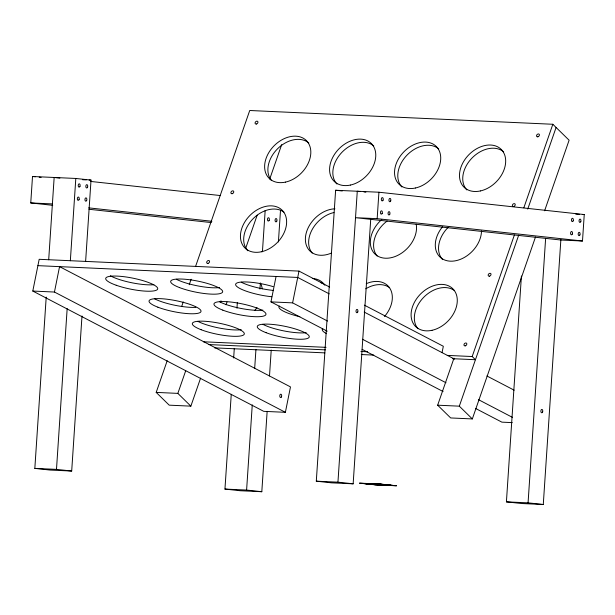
<?xml version="1.0" encoding="UTF-8"?>
<svg xmlns="http://www.w3.org/2000/svg" width="615" height="615" viewBox="0 0 615 615"><rect width="100%" height="100%" fill="white"/><g stroke="black" fill="none" stroke-linecap="round" stroke-linejoin="round"><path stroke-width="0.92" d="M52.713 205.325L30.75 202.935L32.51 176.49L75.806 178.458L91.02 180.11L85.616 261.452M81.995 316.002L71.694 471.036L50.046 470.052L34.832 468.392L46.21 297.091M48.693 259.768L54.158 177.474L59.886 178.096M71.694 471.036L56.488 469.376L67.166 308.607M70.341 260.752L75.806 178.458M267.148 411.327L261.813 491.716L240.157 490.732L224.952 489.079L231.248 394.33M233.662 357.968L234.292 348.398M236.967 308.207L237.344 302.465M261.813 491.716L246.6 490.055L252.258 404.885M254.671 368.523L255.948 349.382M259.953 289.088L260.329 283.354M262.428 251.766L265.165 210.622M269.501 375.919L271.223 350.081M278.403 241.941L280.502 210.361M370.699 219.693L353.156 483.821L331.508 482.837L316.302 481.184L335.621 190.258L378.925 192.226L584.25 214.558L582.49 241.011L560.842 240.027L355.516 217.687L377.164 218.671L582.49 241.011M353.156 483.821L337.95 482.168L357.277 191.242L360.136 191.549M377.164 218.671L378.925 192.226M560.88 239.412L543.276 504.5L521.628 503.516L506.414 501.863L521.42 276.012M543.276 504.5L528.07 502.847L545.613 238.72M285.383 412.319L54.451 292.04L59.555 266.633L290.488 386.904L285.383 412.319L263.727 411.335L32.795 291.056L39.183 259.299L298.998 271.1L329.563 287.021M327.203 331.17L270.961 301.88L276.066 276.466M327.549 321.061L292.609 302.864L298.998 271.1M442.054 352.626L443.33 346.268L364.372 305.148M181.679 306.47L183.247 301.934M189.236 284.699L191.127 279.248M195.539 266.549L249.728 110.5L552.839 124.268L569.106 140.22L544.598 210.799M200.605 378.094L190.858 406.146L169.21 405.162L156.195 392.401L167.195 360.728M190.858 406.146L177.85 393.385L185.699 370.76M226.059 304.794L226.996 302.08M245.539 248.691L257.162 215.204M269.731 179.011L281.678 144.625M535.488 237.044L472.328 418.93L450.672 417.946L437.657 405.193L454.001 358.138M452.417 358.676L475.441 359.721L472.189 356.531L514.401 234.961M523.857 207.739L552.839 124.268M472.328 418.93L459.313 406.169L518.699 235.145M527.739 209.115L556.091 127.459M374.812 484.805L381.254 484.136L396.46 485.788L374.812 484.805L359.598 483.152L381.254 484.136M82.548 179.726L86.308 179.895M89.137 180.026L91.02 180.11M575.778 214.174L579.545 214.343M582.367 214.474L584.25 214.558M30.75 202.935L52.398 203.919M37.907 265.649L297.721 277.45L329.248 293.87M32.795 291.056L54.451 292.04M270.961 301.88L292.609 302.864M203.327 341.779L326.05 347.352M208.4 344.546L325.427 349.866M360.92 351.473L367.632 351.78M447.251 355.401L472.189 356.531M214.535 347.867L324.843 352.879M361.297 354.532L373.766 355.101M156.195 392.401L177.85 393.385M437.657 405.193L459.313 406.169M512.249 422.62L501.894 422.151L475.48 408.398M34.832 468.392L56.488 469.376M316.302 481.184L337.95 482.168M363.404 483.559L385.052 484.543M367.209 483.974L388.857 484.958M371.006 484.389L392.662 485.373M224.952 489.079L246.6 490.055M506.414 501.863L528.07 502.847M376.895 484.297L374.773 484.236L376.641 484.466M377.741 484.351L371.445 484.051L381.323 484.674L376.38 484.359L377.887 484.405M378.179 484.528L379.678 484.574L378.725 484.466M377.441 484.236L384.621 484.889L376.895 484.589M359.598 483.152L396.46 485.788M363.926 191.965L365.871 192.18M335.621 190.258L342.278 190.981M90.451 181.417L220.331 195.547M32.51 176.49L35.37 176.797M39.191 177.212L41.105 177.42M88.691 207.862L211.891 221.269M89.006 209.269L211.245 222.569M375.842 483.89L391.048 485.543M370.43 483.644L385.636 485.296M365.01 483.398L380.224 485.051M364.188 312.066L454.516 359.114M486.896 375.98L514.163 390.179M362.489 339.257L445.998 382.753M478.378 399.612L512.464 417.37M362.143 349.366L443.092 391.532M366.248 283.676A26.514 19.265 -45.6 0 1 390.271 288.981A26.514 19.265 -45.6 0 1 384.529 316.487M365.71 288.835A26.514 19.265 -45.6 0 1 389.649 287.712M417.862 328.641A26.514 19.265 -45.6 0 1 423.52 297.499A26.514 19.265 -45.6 0 1 454.6 290.664M312.351 278.495A26.514 19.265 -45.6 0 1 324.858 285.26M320.93 282.731A26.514 19.265 -45.6 0 1 323.275 283.822M220.439 302.542A26.514 19.265 -45.6 0 1 220.993 300.796M247.76 250.743A26.514 19.265 -45.6 0 1 252.458 219.386A26.514 19.265 -45.6 0 1 283.938 212.137M312.159 253.057A26.514 19.265 -45.6 0 1 312.074 229.733A26.514 19.265 -45.6 0 1 333.922 212.544M377.11 256.009A26.514 19.265 -45.6 0 1 387.081 221.062M442.615 259.599A26.514 19.265 -45.6 0 1 448.112 227.412M271.4 180.426A26.514 19.265 -45.6 0 1 277.457 148.876A26.514 19.265 -45.6 0 1 308.784 142.98M336.905 184.016A26.514 19.265 -45.6 0 1 342.002 152.243A26.514 19.265 -45.6 0 1 373.743 145.932M401.864 186.968A26.514 19.265 -45.6 0 1 406.953 155.195A26.514 19.265 -45.6 0 1 438.695 148.876M466.816 189.92A26.514 19.265 -45.6 0 1 471.905 158.147A26.514 19.265 -45.6 0 1 503.647 151.828M481.491 230.925A26.514 19.265 -45.6 0 1 449.15 261.083A26.514 19.265 -45.6 0 1 442.539 226.781M416.217 224.229A26.514 19.265 -45.6 0 1 399.973 254.164A26.514 19.265 -45.6 0 1 372.213 250.343A26.514 19.265 -45.6 0 1 381.815 219.494M331.47 253.034A26.514 19.265 -45.6 0 1 305.44 237.528A26.514 19.265 -45.6 0 1 334.914 208.808M260.299 282.954A26.514 19.265 -45.6 0 1 262.244 288.812M256.993 307.523A26.514 19.265 -45.6 0 1 254.902 310.26M273.06 290.388A26.514 5.604 11.4 0 1 241.257 282.2M241.226 329.702A26.514 5.604 11.4 0 1 197.953 321.399M262.874 310.106A26.514 5.604 11.4 0 1 219.601 301.796M306.178 332.654A26.514 5.604 11.4 0 1 262.905 324.351M153.888 284.691A26.514 5.604 11.4 0 1 110.331 275.735M219.578 287.551A26.514 5.604 11.4 0 1 176.305 279.248M195.847 307.346A26.514 5.604 11.4 0 1 154.649 298.852M271.784 296.738A26.514 5.604 11.4 0 1 235.622 284.384A26.514 5.604 11.4 0 1 273.168 286.628M299.828 316.71A26.514 5.604 11.4 0 1 279.418 306.078M326.58 333.653A26.514 5.604 11.4 0 1 322.714 328.625M232.224 193.694A1.661 1.207 -45.6 0 0 233.623 191.273A1.661 1.207 -45.6 0 0 231.125 191.88A1.661 1.207 -45.6 0 0 232.224 193.694M465.255 345.845A1.661 1.207 -45.6 0 0 466.708 343.447A1.661 1.207 -45.6 0 0 464.217 343.993A1.661 1.207 -45.6 0 0 465.255 345.845M513.686 206.479A1.661 1.207 -45.6 0 0 515.086 204.065A1.661 1.207 -45.6 0 0 512.587 204.672A1.661 1.207 -45.6 0 0 513.686 206.479M489.455 276.166A1.661 1.207 -45.6 0 0 490.901 273.767A1.661 1.207 -45.6 0 0 488.418 274.313A1.661 1.207 -45.6 0 0 489.455 276.166M537.848 136.807A1.661 1.207 -45.6 0 0 539.293 134.408A1.661 1.207 -45.6 0 0 536.803 134.954A1.661 1.207 -45.6 0 0 537.848 136.807M256.386 124.022A1.661 1.207 -45.6 0 0 257.831 121.624A1.661 1.207 -45.6 0 0 255.34 122.17A1.661 1.207 -45.6 0 0 256.386 124.022M207.993 263.381A1.661 1.207 -45.6 0 0 209.438 260.975A1.661 1.207 -45.6 0 0 206.947 261.529A1.661 1.207 -45.6 0 0 207.993 263.381M432.007 330.309A26.514 19.265 -45.6 0 0 455.2 291.894A26.514 19.265 -45.6 0 0 415.363 300.658A26.514 19.265 -45.6 0 0 432.007 330.309M285.537 182.102A26.514 19.265 -45.6 0 0 308.738 143.687A26.514 19.265 -45.6 0 0 268.893 152.451A26.514 19.265 -45.6 0 0 285.537 182.102M350.489 185.054A26.514 19.265 -45.6 0 0 373.689 146.631A26.514 19.265 -45.6 0 0 333.853 155.403A26.514 19.265 -45.6 0 0 350.489 185.054M415.44 188.006A26.514 19.265 -45.6 0 0 438.641 149.583A26.514 19.265 -45.6 0 0 398.804 158.355A26.514 19.265 -45.6 0 0 415.44 188.006M480.4 190.95A26.514 19.265 -45.6 0 0 503.593 152.535A26.514 19.265 -45.6 0 0 463.756 161.299A26.514 19.265 -45.6 0 0 480.4 190.95M261.337 251.781A26.514 19.265 -45.6 0 0 284.537 213.359A26.514 19.265 -45.6 0 0 244.701 222.13A26.514 19.265 -45.6 0 0 261.337 251.781M281.339 397.052A1.661 0.953 -87.4 0 0 281.04 394.261A1.661 0.953 -87.4 0 0 279.779 396.237A1.661 0.953 -87.4 0 0 281.339 397.052M116.204 285.245A26.514 5.604 11.4 0 0 157.571 289.242A26.514 5.604 11.4 0 0 121.393 276.412A26.514 5.604 11.4 0 0 116.204 285.245M179.503 287.582A26.514 5.604 11.4 0 0 222.192 292.594A26.514 5.604 11.4 0 0 188.344 279.579A26.514 5.604 11.4 0 0 179.503 287.582M157.847 307.177A26.514 5.604 11.4 0 0 200.544 312.197A26.514 5.604 11.4 0 0 166.688 299.182A26.514 5.604 11.4 0 0 157.847 307.177M222.799 310.129A26.514 5.604 11.4 0 0 265.496 315.149A26.514 5.604 11.4 0 0 231.64 302.126A26.514 5.604 11.4 0 0 222.799 310.129M201.151 329.732A26.514 5.604 11.4 0 0 243.84 334.745A26.514 5.604 11.4 0 0 209.984 321.73A26.514 5.604 11.4 0 0 201.151 329.732M266.103 332.684A26.514 5.604 11.4 0 0 308.792 337.697A26.514 5.604 11.4 0 0 274.943 324.682A26.514 5.604 11.4 0 0 266.103 332.684M369.546 484.205A13.261 0.392 3.8 0 0 391.063 485.396A13.261 0.392 3.8 0 0 373.49 483.797A13.261 0.392 3.8 0 0 369.546 484.205M357.738 311.997A1.661 0.953 -87.4 0 0 357.084 309.43A1.661 0.953 -87.4 0 0 356.093 311.82A1.661 0.953 -87.4 0 0 357.738 311.997M276.781 221.131A1.661 0.953 -87.4 0 0 276.127 218.556A1.661 0.953 -87.4 0 0 275.136 220.946A1.661 0.953 -87.4 0 0 276.781 221.131M269.178 220.301A1.661 0.953 -87.4 0 0 268.517 217.733A1.661 0.953 -87.4 0 0 267.533 220.124A1.661 0.953 -87.4 0 0 269.178 220.301M86.669 200.444A1.661 0.953 -87.4 0 0 86.008 197.876A1.661 0.953 -87.4 0 0 85.024 200.267A1.661 0.953 -87.4 0 0 86.669 200.444M79.058 199.621A1.661 0.953 -87.4 0 0 78.405 197.054A1.661 0.953 -87.4 0 0 77.413 199.445A1.661 0.953 -87.4 0 0 79.058 199.621M87.545 187.221A1.661 0.953 -87.4 0 0 86.884 184.654A1.661 0.953 -87.4 0 0 85.9 187.045A1.661 0.953 -87.4 0 0 87.545 187.221M79.942 186.399A1.661 0.953 -87.4 0 0 79.281 183.824A1.661 0.953 -87.4 0 0 78.297 186.214A1.661 0.953 -87.4 0 0 79.942 186.399M542.591 412.019A1.661 0.953 -87.4 0 0 541.93 409.452A1.661 0.953 -87.4 0 0 540.939 411.842A1.661 0.953 -87.4 0 0 542.591 412.019M390.663 200.997A1.661 0.953 -87.4 0 0 390.002 198.422A1.661 0.953 -87.4 0 0 389.011 200.813A1.661 0.953 -87.4 0 0 390.663 200.997M389.779 214.22A1.661 0.953 -87.4 0 0 389.126 211.652A1.661 0.953 -87.4 0 0 388.134 214.035A1.661 0.953 -87.4 0 0 389.779 214.22M383.053 200.167A1.661 0.953 -87.4 0 0 382.399 197.6A1.661 0.953 -87.4 0 0 381.408 199.99A1.661 0.953 -87.4 0 0 383.053 200.167M382.176 213.39A1.661 0.953 -87.4 0 0 381.515 210.822A1.661 0.953 -87.4 0 0 380.531 213.213A1.661 0.953 -87.4 0 0 382.176 213.39M580.775 221.677A1.661 0.953 -87.4 0 0 580.122 219.109A1.661 0.953 -87.4 0 0 579.13 221.492A1.661 0.953 -87.4 0 0 580.775 221.677M573.172 220.846A1.661 0.953 -87.4 0 0 572.511 218.279A1.661 0.953 -87.4 0 0 571.527 220.67A1.661 0.953 -87.4 0 0 573.172 220.846M579.899 234.899A1.661 0.953 -87.4 0 0 579.238 232.332A1.661 0.953 -87.4 0 0 578.254 234.722A1.661 0.953 -87.4 0 0 579.899 234.899M572.296 234.069A1.661 0.953 -87.4 0 0 571.635 231.501A1.661 0.953 -87.4 0 0 570.651 233.892A1.661 0.953 -87.4 0 0 572.296 234.069"/></g></svg>
